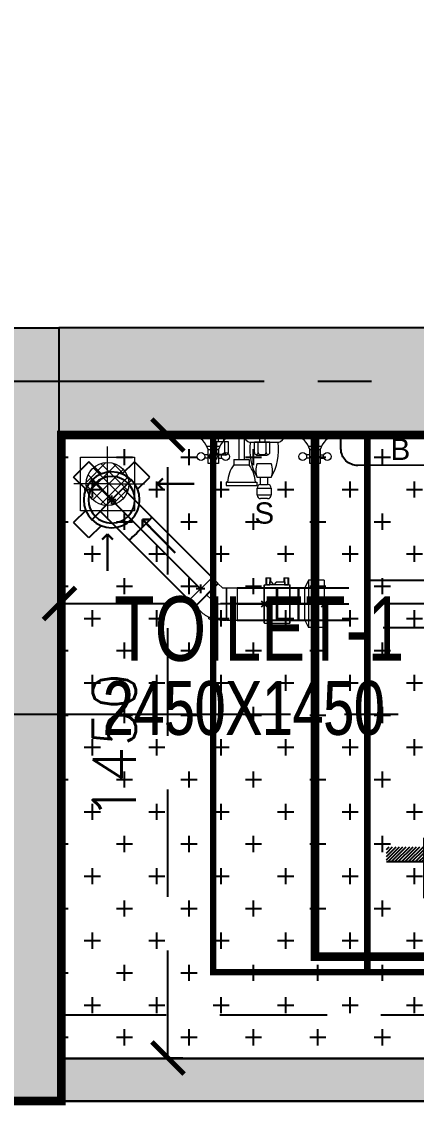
# Model space of a CAD drawing. Header units: millimetres. Extents: x 1135099 to 1230264, y -5736945 to -5695799.
# Drawn here: x 1196554 to 1197473, y -5723475 to -5720962 of the extents above; entities that cross this region are included whole.
import ezdxf
from ezdxf.lldxf.tags import DXFTag

# ---------------------------------------------------------------- set-up
doc = ezdxf.new("R2010")
doc.units = ezdxf.units.MM
doc.header["$LTSCALE"] = 1000
doc.header["$MEASUREMENT"] = 0
for name, pattern in [('2BHK-A - FRONT$1$AUDIT_D_120904163729-0', [0]), ('AUDIT_D_120904163729-0', [0]), ('T8(T9 IS SIMILAR) - DIMENSION & TEXTING$0$CENTERX2', [101.6, 63.5, -12.7, 12.7, -12.7]), ('T8(T9 IS SIMILAR) - DIMENSION & TEXTING$0$HIDDEN', [0.375, 0.25, -0.125]), ('T8(T9 IS SIMILAR) - DIMENSION & TEXTING$1$AUDIT_D_120904163729-0', [0]), ('T8(T9 IS SIMILAR)$0$$0$HIDDEN', [0.375, 0.25, -0.125]), ('T8_REFUGE COLUMNS$0$CENTER2', [1.125, 0.75, -0.125, 0.125, -0.125])]:
    doc.linetypes.add(name, pattern=pattern)
doc.layers.get('0').update_dxf_attribs({"linetype": 'AUDIT_D_120904163729-0'})
for name, color, linetype, lineweight in [('2BHK-A - FRONT$0$a-Text', 4, 'Continuous', 0), ('2BHK-A - FRONT$0$a-TEXT -R SIZE', 4, 'Continuous', 0), ('2BHK-A - FRONT$1$$0$a-TOI-fixtures', 251, 'Continuous', 0), ('2BHK-A - FRONT$1$a-TOI-fixtures', 251, 'Continuous', 0), ('2BHK-A - FRONT$1$A-WALL- 160', 6, 'Continuous', 30), ('T8(T9 IS SIMILAR) - DIMENSION & TEXTING$0$FURNITURE_AR', 34, 'Continuous', 9), ('T8(T9 IS SIMILAR) - DIMENSION & TEXTING$0$U-TI-FIXTURE', 161, 'Continuous', 25), ('T8(T9 IS SIMILAR) - DIMENSION & TEXTING$0$U-TI-WS-HOT', 1, 'T8(T9 IS SIMILAR) - DIMENSION & TEXTING$0$DASHDOT', 30), ('T8(T9 IS SIMILAR) - DIMENSION & TEXTING$1$a-TEXT -R SIZE', 4, 'Continuous', 0), ('T8(T9 IS SIMILAR)$0$D&W', 8, 'Continuous', 25)]:
    doc.layers.add(name, color=color, linetype=linetype, lineweight=lineweight)
for name, color, linetype in [('2BHK-A - FRONT$0$A-TOI SUNK 50MM', 8, 'Continuous'), ('2BHK-A - FRONT$1$A-HATCH -160', 251, '2BHK-A - FRONT$1$AUDIT_D_120904163729-0'), ('2BHK-A - FRONT$1$APT PLANS-typ$0$TILEDROP', 3, 'Continuous'), ('T8(T9 IS SIMILAR) - DIMENSION & TEXTING$0$A-DIMENSIONS', 2, 'T8(T9 IS SIMILAR) - DIMENSION & TEXTING$0$HIDDEN'), ('T8(T9 IS SIMILAR) - DIMENSION & TEXTING$0$A-PLUMBING', 7, 'T8(T9 IS SIMILAR) - DIMENSION & TEXTING$1$AUDIT_D_120904163729-0'), ('T8(T9 IS SIMILAR) - DIMENSION & TEXTING$0$pl-110 dia soil pipe1', 1, 'Continuous'), ('T8(T9 IS SIMILAR) - DIMENSION & TEXTING$0$pl-75 dia waste pipe', 3, 'Continuous'), ('T8(T9 IS SIMILAR) - DIMENSION & TEXTING$0$pl-75 dia waste pipe1', 3, 'Continuous'), ('T8(T9 IS SIMILAR) - DIMENSION & TEXTING$0$PL-FITTINGS', 5, 'Continuous'), ('T8(T9 IS SIMILAR) - DIMENSION & TEXTING$0$U-TI-75MM WASTE WATER PIPE', 3, 'Continuous'), ('T8(T9 IS SIMILAR) - DIMENSION & TEXTING$0$U-TI-TEXT', 7, 'Continuous'), ('T8(T9 IS SIMILAR) - DIMENSION & TEXTING$0$U-TI-WS', 5, 'Continuous'), ('T8(T9 IS SIMILAR)$0$S-BEAM', 20, 'T8(T9 IS SIMILAR)$0$$0$HIDDEN'), ('T8_REFUGE COLUMNS$0$A-CENTERLINE', 193, 'T8_REFUGE COLUMNS$0$CENTER2'), ('T8_REFUGE COLUMNS$1$A-RCC COLS', 3, 'Continuous'), ('T8_TYPICAL COLUMNS$0$A-RCC COLS', 3, 'Continuous')]:
    doc.layers.add(name, color=color, linetype=linetype)
doc.layers.add('A-RERA CARPET AREA', color=30, linetype='Continuous', plot=False)
doc.layers.add('T8(T9 IS SIMILAR) - DIMENSION & TEXTING$0$GEB-BEZUG', color=2, linetype='Continuous', lineweight=25, true_color=0xffff00)
doc.layers.add('T8_REFUGE COLUMNS$1$COL-HATCH', color=7, linetype='Continuous', lineweight=25, true_color=0xa3a3a3)
doc.styles.add('2BHK-A - FRONT$0$ARIAL ARROW', font='swisscl.ttf')
doc.styles.add('2BHK-A - FRONT$1$Romans 1', font='romans.shx', dxfattribs={"height": 100})
doc.styles.add('T8(T9 IS SIMILAR) - DIMENSION & TEXTING$0$arial', font='sanss___.ttf')
doc.styles.add('T8(T9 IS SIMILAR) - DIMENSION & TEXTING$0$Romans 1', font='romans.shx', dxfattribs={"height": 100})
doc.styles.add('T8(T9 IS SIMILAR) - DIMENSION & TEXTING$1$ARIAL ARROW', font='swisscl.ttf')
tags = doc.linetypes.add('T8(T9 IS SIMILAR) - DIMENSION & TEXTING$0$DASHDOT', pattern=[1, 0.5, -0.25, 0, -0.25]).pattern_tags.tags
tags[10:11] = [DXFTag(74, 4), DXFTag(75, 0), DXFTag(340, '0'), DXFTag(46, 1.0), DXFTag(50, 0.0), DXFTag(44, 0.0), DXFTag(45, 0.0)]
tags[8:9] = [DXFTag(74, 4), DXFTag(75, 0), DXFTag(340, '0'), DXFTag(46, 1.0), DXFTag(50, 0.0), DXFTag(44, 0.0), DXFTag(45, 0.0)]
tags[6:7] = [DXFTag(74, 4), DXFTag(75, 0), DXFTag(340, '0'), DXFTag(46, 1.0), DXFTag(50, 0.0), DXFTag(44, 0.0), DXFTag(45, 0.0)]
tags[4:5] = [DXFTag(74, 4), DXFTag(75, 0), DXFTag(340, '0'), DXFTag(46, 1.0), DXFTag(50, 0.0), DXFTag(44, 0.0), DXFTag(45, 0.0)]
doc.dimstyles.new('2BHK-A - FRONT$1$ALPINE S', dxfattribs={"dimscale": 0, "dimtxt": 100, "dimasz": 75, "dimexe": 0, "dimexo": 0, "dimgap": 75, "dimtad": 1, "dimdec": 0, "dimzin": 0, "dimdsep": 46, "dimtxsty": '2BHK-A - FRONT$1$Romans 1', "dimblk": '2BHK-A - FRONT$1$_ArchTick', "dimcen": 0.09, "dimclrd": 256, "dimclre": 256, "dimclrt": 7, "dimadec": 0, "dimazin": 0, "dimtfac": 1, "dimtdec": 0, "dimtofl": 0, "dimtmove": 1, "dimatfit": 0, "dimldrblk": '2BHK-A - FRONT$1$_Open90', "dimfxl": 1, "dimtolj": 1, "dimtzin": 0, "dimarcsym": 0})
doc.dimstyles.new('T8(T9 IS SIMILAR) - DIMENSION & TEXTING$0$ALPINE S', dxfattribs={"dimscale": 0, "dimtxt": 100, "dimasz": 75, "dimexe": 0, "dimexo": 0, "dimgap": 75, "dimtad": 1, "dimdec": 0, "dimzin": 0, "dimdsep": 46, "dimtxsty": 'T8(T9 IS SIMILAR) - DIMENSION & TEXTING$0$Romans 1', "dimblk": 'T8(T9 IS SIMILAR) - DIMENSION & TEXTING$0$_ArchTick', "dimcen": 0.09, "dimclrd": 256, "dimclre": 256, "dimclrt": 7, "dimadec": 0, "dimazin": 0, "dimtfac": 1, "dimtdec": 0, "dimtofl": 0, "dimtmove": 1, "dimatfit": 0, "dimldrblk": 'T8(T9 IS SIMILAR) - DIMENSION & TEXTING$0$_Open90', "dimfxl": 1, "dimtolj": 1, "dimtzin": 0, "dimarcsym": 0})

# ---------------------------------------------------------------- blocks, each defined once
blk = doc.blocks.new('T8(T9 IS SIMILAR) - DIMENSION & TEXTING$0$_ArchTick')
at = {"color": 0, "linetype": 'ByBlock', "const_width": 0.15}
blk.add_lwpolyline([(-0.5, -0.5), (0.5, 0.5)], dxfattribs=at)
blk = doc.blocks.new('*D603')
at = {"layer": 'T8(T9 IS SIMILAR) - DIMENSION & TEXTING$0$A-DIMENSIONS', "linetype": 'T8(T9 IS SIMILAR) - DIMENSION & TEXTING$0$HIDDEN', "lineweight": -2, "transparency": 16777216}
for p, q in [((1196642.3, -5721924.4), (1196642.3, -5722316.2)), ((1199092.3, -5721924.1), (1199092.3, -5722316.2))]:
    blk.add_line(p, q, dxfattribs=at)
at = {"layer": 'T8(T9 IS SIMILAR) - DIMENSION & TEXTING$0$A-DIMENSIONS', "lineweight": -2, "transparency": 16777216}
blk.add_line((1196642.3, -5722316.2), (1199092.3, -5722316.2), dxfattribs=at)
at = {"layer": 'T8(T9 IS SIMILAR) - DIMENSION & TEXTING$0$A-DIMENSIONS', "linetype": 'ByBlock', "lineweight": -2, "transparency": 16777216, "xscale": 75, "yscale": 75, "zscale": 75, "rotation": 180}
blk.add_blockref('T8(T9 IS SIMILAR) - DIMENSION & TEXTING$0$_ArchTick', (1196642.3, -5722316.2), dxfattribs=at)
at = {"layer": 'T8(T9 IS SIMILAR) - DIMENSION & TEXTING$0$A-DIMENSIONS', "linetype": 'ByBlock', "lineweight": -2, "transparency": 16777216, "xscale": 75, "yscale": 75, "zscale": 75}
blk.add_blockref('T8(T9 IS SIMILAR) - DIMENSION & TEXTING$0$_ArchTick', (1199092.3, -5722316.2), dxfattribs=at)
at = {"layer": 'T8(T9 IS SIMILAR) - DIMENSION & TEXTING$0$A-DIMENSIONS', "color": 7, "linetype": 'ByBlock', "transparency": 16777216, "insert": (1197867.3, -5722191.2), "char_height": 100, "attachment_point": 5, "style": 'T8(T9 IS SIMILAR) - DIMENSION & TEXTING$0$Romans 1'}
blk.add_mtext('\\A1;2450', dxfattribs=at)
blk = doc.blocks.new('T8(T9 IS SIMILAR) - DIMENSION & TEXTING$0$_Open90')
at = {"color": 0, "linetype": 'ByBlock', "lineweight": -2}
for p, q in [((-0.5, 0.5), (0, 0)), ((0, 0), (-1, 0)), ((0, 0), (-0.5, -0.5))]:
    blk.add_line(p, q, dxfattribs=at)
blk = doc.blocks.new('*D604')
at = {"layer": 'T8(T9 IS SIMILAR) - DIMENSION & TEXTING$0$A-DIMENSIONS', "linetype": 'T8(T9 IS SIMILAR) - DIMENSION & TEXTING$0$HIDDEN', "lineweight": -2, "transparency": 16777216}
for p, q in [((1196929.3, -5721924.4), (1196894.8, -5721924.4)), ((1196929.3, -5723374), (1196894.8, -5723374))]:
    blk.add_line(p, q, dxfattribs=at)
at = {"layer": 'T8(T9 IS SIMILAR) - DIMENSION & TEXTING$0$A-DIMENSIONS', "lineweight": -2, "transparency": 16777216}
blk.add_line((1196894.8, -5723374), (1196894.8, -5721924.4), dxfattribs=at)
at = {"layer": 'T8(T9 IS SIMILAR) - DIMENSION & TEXTING$0$A-DIMENSIONS', "linetype": 'ByBlock', "lineweight": -2, "transparency": 16777216, "xscale": 75, "yscale": 75, "zscale": 75}
for p, rotation in [((1196894.8, -5721924.4), 90), ((1196894.8, -5723374), 270)]:
    blk.add_blockref('T8(T9 IS SIMILAR) - DIMENSION & TEXTING$0$_ArchTick', p, dxfattribs=dict(at, rotation=rotation))
at = {"layer": 'T8(T9 IS SIMILAR) - DIMENSION & TEXTING$0$A-DIMENSIONS', "color": 7, "linetype": 'ByBlock', "transparency": 16777216, "insert": (1196769.8, -5722649.2), "char_height": 100, "attachment_point": 5, "rotation": 90, "style": 'T8(T9 IS SIMILAR) - DIMENSION & TEXTING$0$Romans 1'}
blk.add_mtext('\\A1;1450', dxfattribs=at)
blk = doc.blocks.new('*D609')
at = {"layer": 'T8(T9 IS SIMILAR) - DIMENSION & TEXTING$0$A-DIMENSIONS', "linetype": 'T8(T9 IS SIMILAR) - DIMENSION & TEXTING$0$HIDDEN', "lineweight": -2, "transparency": 16777216}
for p, q in [((1198342.3, -5723474), (1198342.3, -5723702.6)), ((1195742.3, -5723474.9), (1195742.3, -5723702.6))]:
    blk.add_line(p, q, dxfattribs=at)
at = {"layer": 'T8(T9 IS SIMILAR) - DIMENSION & TEXTING$0$A-DIMENSIONS', "lineweight": -2, "transparency": 16777216}
blk.add_line((1195742.3, -5723702.6), (1198342.3, -5723702.6), dxfattribs=at)
at = {"layer": 'T8(T9 IS SIMILAR) - DIMENSION & TEXTING$0$A-DIMENSIONS', "linetype": 'ByBlock', "lineweight": -2, "transparency": 16777216, "xscale": 75, "yscale": 75, "zscale": 75, "rotation": 180}
blk.add_blockref('T8(T9 IS SIMILAR) - DIMENSION & TEXTING$0$_ArchTick', (1195742.3, -5723702.6), dxfattribs=at)
at = {"layer": 'T8(T9 IS SIMILAR) - DIMENSION & TEXTING$0$A-DIMENSIONS', "linetype": 'ByBlock', "lineweight": -2, "transparency": 16777216, "xscale": 75, "yscale": 75, "zscale": 75}
blk.add_blockref('T8(T9 IS SIMILAR) - DIMENSION & TEXTING$0$_ArchTick', (1198342.3, -5723702.6), dxfattribs=at)
at = {"layer": 'T8(T9 IS SIMILAR) - DIMENSION & TEXTING$0$A-DIMENSIONS', "color": 7, "linetype": 'ByBlock', "transparency": 16777216, "insert": (1197042.3, -5723577.6), "char_height": 100, "attachment_point": 5, "style": 'T8(T9 IS SIMILAR) - DIMENSION & TEXTING$0$Romans 1'}
blk.add_mtext('\\A1;2600', dxfattribs=at)
blk = doc.blocks.new('T8(T9 IS SIMILAR) - DIMENSION & TEXTING$0$Einfügepunkt')
at = {"layer": 'T8(T9 IS SIMILAR) - DIMENSION & TEXTING$0$GEB-BEZUG'}
for p, q in [((-7.1, -7.1), (7.1, 7.1)), ((-7.1, 7.1), (7.1, -7.1))]:
    blk.add_line(p, q, dxfattribs=at)
blk = doc.blocks.new('T8(T9 IS SIMILAR) - DIMENSION & TEXTING$0$388.001.00.1_G')
at = {"layer": 'T8(T9 IS SIMILAR) - DIMENSION & TEXTING$0$U-TI-75MM WASTE WATER PIPE', "ltscale": 5}
for p, q in [((-25.1, 60.1), (-25.1, 100)), ((-25.1, 100), (25.1, 100)), ((25.1, 60.1), (25.1, 100)), ((0, 0), (0, 67.6)), ((-60.1, 25.1), (-100, 25.1)), ((-100, -25.1), (-100, 25.1)), ((0, 0), (-67.6, 0)), ((0, 0), (0, 2.5)), ((0, 0), (0, -67.6)), ((0, 0), (67.6, 0)), ((60.1, 25.1), (100, 25.1)), ((100, -25.1), (100, 25.1)), ((-60.1, -25.1), (-100, -25.1)), ((0, 0), (-2.5, 0)), ((0, 0), (0, -2.5)), ((0, 0), (2.5, 0)), ((60.1, -25.1), (100, -25.1)), ((-37.7, -53.1), (-37.7, -95)), ((37.7, -53.1), (37.7, -95))]:
    blk.add_line(p, q, dxfattribs=at)
for radius in [65.1, 54.2]:
    blk.add_circle((0, 0), radius, dxfattribs=at)
blk.add_ellipse((0, -95), major_axis=(37.7, 0), ratio=0.026177, start_param=3.141593, end_param=6.283185, dxfattribs=at)
blk.add_blockref('T8(T9 IS SIMILAR) - DIMENSION & TEXTING$0$Einfügepunkt', (0, 0), dxfattribs=at)
blk = doc.blocks.new('T8(T9 IS SIMILAR) - DIMENSION & TEXTING$0$367.576.16.1_L')
at = {"lineweight": 13, "ltscale": 25}
for p, q in [((-37.5, 80), (-37.5, 60.75)), ((-37.5, 80), (37.5, 80)), ((37.5, 80), (37.5, 60.75)), ((-36.75, 60), (-37.5, 60.75)), ((37.5, 60.75), (-37.5, 60.75)), ((-36.75, 60), (-37.5, 59.25)), ((-37.5, 59.25), (-37.5, 45)), ((-37.5, 59.25), (37.5, 59.25)), ((36.75, 60), (-36.75, 60)), ((36.75, 60), (37.5, 60.75)), ((36.75, 60), (37.5, 59.25)), ((37.5, 59.25), (37.5, 45)), ((-55, 37), (-37.5, 45)), ((-55, 21.1), (-55, 37)), ((-55, 37), (55, 37)), ((37.5, 45), (-37.5, 45)), ((37.5, 45), (55, 37)), ((55, 21.1), (55, 37)), ((-53.9, 20), (-55, 21.1)), ((55, 21.1), (-55, 21.1)), ((-53.9, 20), (-55, 18.9)), ((-55, 0), (-55, 18.9)), ((-55, 18.9), (55, 18.9)), ((-55, 0), (55, 0)), ((53.9, 20), (-53.9, 20)), ((53.9, 20), (55, 21.1)), ((53.9, 20), (55, 18.9)), ((55, 0), (55, 18.9))]:
    blk.add_line(p, q, dxfattribs=at)
blk.add_blockref('T8(T9 IS SIMILAR) - DIMENSION & TEXTING$0$Einfügepunkt', (0, 0), dxfattribs=at)
blk = doc.blocks.new('T8(T9 IS SIMILAR) - DIMENSION & TEXTING$0$365.045.16.1_A')
at = {"lineweight": 13, "ltscale": 25}
for p, q in [((-61.9, 8.8), (-8.8, 61.9)), ((8.3, 44.7), (-8.8, 61.9)), ((8.3, 44.7), (-44.7, -8.3)), ((-43.7, -9.4), (9.4, 43.7)), ((8.3, 43.7), (-43.7, -8.3)), ((8.3, 43.7), (8.3, 44.7)), ((8.3, 43.7), (9.4, 43.7)), ((15.5, 37.5), (9.4, 43.7)), ((-44.7, -8.3), (-61.9, 8.8)), ((-17.1, 17.1), (-18.9, 18.9)), ((0, 0), (-17.1, 17.1)), ((-9.2, 9.2), (-11, 11)), ((0, -15.5), (0, 0)), ((34.7, 16.5), (30.6, 16)), ((36.3, 12.9), (32.9, 10.3)), ((34.7, 16.5), (36.3, 12.9)), ((-43.7, -8.3), (-44.7, -8.3)), ((-43.7, -8.3), (-43.7, -9.4)), ((-37.5, -15.5), (-43.7, -9.4)), ((-37.5, -29.3), (-37.5, -15.5)), ((0, -29.3), (0, -15.5)), ((37.5, -29.3), (37.5, -15.5)), ((-36.7, -30), (-37.5, -29.3)), ((37.5, -29.3), (-37.5, -29.3)), ((-36.7, -30), (-37.5, -30.7)), ((-37.5, -50), (-37.5, -30.7)), ((-37.5, -30.7), (37.5, -30.7)), ((-37.5, -50), (37.5, -50)), ((-36.7, -30), (36.8, -30)), ((0, -50), (-2.5, -50)), ((0, -31.8), (0, -29.3)), ((0, -50), (0, -47.5)), ((0, -50), (0, -52.5)), ((0, -50), (2.5, -50)), ((36.8, -30), (37.5, -29.3)), ((36.8, -30), (37.5, -30.7)), ((37.5, -50), (37.5, -30.7))]:
    blk.add_line(p, q, dxfattribs=at)
for start, end in [(24.8604, 45), (0, 20.1396)]:
    blk.add_arc((-37.5, -15.5), 75, start, end, dxfattribs=at)
blk.add_open_spline([(32.9, 10.3), (32.9, 10.3), (32.9, 10.3), (32.8, 10.5), (32.8, 10.6), (32.6, 11), (32.4, 11.3), (32.2, 11.9), (32.1, 12.1), (31.9, 12.6), (31.8, 12.8), (31.6, 13.2), (31.6, 13.4), (31.4, 13.8), (31.3, 14), (31.1, 14.6), (31, 14.9), (30.8, 15.4), (30.7, 15.6), (30.6, 15.9), (30.6, 16), (30.6, 16)], degree=3, knots=[-0.9758327, -0.9758327, -0.9758327, -0.9758327, -0.8930469, -0.8930469, -0.7796093, -0.7796093, -0.6561479, -0.6561479, -0.5667077, -0.5667077, -0.5007206, -0.5007206, -0.4380575, -0.4380575, -0.3616519, -0.3616519, -0.247098, -0.247098, -0.1245121, -0.1245121, 0, 0, 0, 0], dxfattribs=at)
blk.add_blockref('T8(T9 IS SIMILAR) - DIMENSION & TEXTING$0$Einfügepunkt', (0, -50), dxfattribs=at)
blk = doc.blocks.new('T8(T9 IS SIMILAR) - DIMENSION & TEXTING$0$365.771.16.1_A')
at = {"lineweight": 13, "ltscale": 25}
for p, q in [((-60.5, 56.2), (-44.5, 56.2)), ((-60.5, 45.8), (-60.5, 56.2)), ((-60.5, 54.7), (-44.5, 54.7)), ((-43.8, 60), (-44.5, 59.3)), ((-44.5, 56.2), (-44.5, 59.3)), ((44.5, 59.3), (-44.5, 59.3)), ((-44.5, 47.3), (-44.5, 54.7)), ((43.8, 60), (-43.8, 60)), ((-37.5, 31.7), (-37.5, 60)), ((0, 60), (0, 62.5)), ((0, 60), (0, 57.5)), ((0, 30.8), (0, 57.5)), ((37.5, 31.7), (37.5, 60)), ((43.8, 60), (44.5, 59.3)), ((44.5, 0.7), (44.5, 59.3)), ((-60.5, 47.3), (-44.5, 47.3)), ((-60.5, 45.8), (-51.5, 45.8)), ((-51.5, 47.4), (-44.3, 47.4)), ((-51.5, 28.4), (-51.5, 47.4)), ((-51.5, 28.3), (-51.5, 28.4)), ((-44.5, 22.4), (-51.5, 28.3)), ((-44.3, 47.4), (-44.3, 22.4)), ((-38.5, 28.3), (-38.5, 31.7)), ((38.5, 31.7), (-38.5, 31.7)), ((38.5, 28.3), (-38.5, 28.3)), ((-37.5, 0), (-37.5, 28.3)), ((0, 28.3), (0, 30.8)), ((0, 28.3), (0, 25.8)), ((0, 2.5), (0, 25.8)), ((37.5, 0), (37.5, 28.3)), ((38.5, 28.3), (38.5, 31.7)), ((-60.5, 14.2), (-51.5, 14.2)), ((-60.5, 3.8), (-60.5, 14.2)), ((-60.5, 12.7), (-44.5, 12.7)), ((-60.5, 5.3), (-44.5, 5.3)), ((-60.5, 3.8), (-44.5, 3.8)), ((-44.5, 22.4), (-51.5, 16.6)), ((-51.5, 16.5), (-51.5, 16.6)), ((-51.5, 12.6), (-51.5, 16.5)), ((-44.3, 12.6), (-51.5, 12.6)), ((-44.5, 22.4), (-44.3, 22.4)), ((-44.5, 5.3), (-44.5, 12.7)), ((-44.5, 0.7), (-44.5, 3.8)), ((-43.8, 0), (-44.5, 0.7)), ((44.5, 0.7), (-44.5, 0.7)), ((-44.3, 22.4), (-44.3, 12.6)), ((43.8, 0), (-43.8, 0)), ((0, 0), (0, 2.5)), ((0, 0), (0, -2.5)), ((43.8, 0), (44.5, 0.7))]:
    blk.add_line(p, q, dxfattribs=at)
at = {"lineweight": 13, "ltscale": 25, "flags": 128}
for points in [[(-44.5, 56.2), (-44.5, 56.2), (-44.5, 56.1), (-44.5, 56), (-44.5, 55.8), (-44.4, 55.6), (-44.4, 55.3), (-44.4, 55), (-44.3, 54.7), (-44.3, 54.3), (-44.3, 53.9), (-44.3, 53.5), (-44.2, 53), (-44.2, 52.6), (-44.2, 52.1), (-44.2, 51.6), (-44.2, 51.1), (-44.2, 50.6), (-44.2, 50.1), (-44.2, 49.6), (-44.2, 49.1), (-44.3, 48.6), (-44.3, 48.2), (-44.3, 47.8), (-44.3, 47.4)], [(-44.5, 47.3), (-44.5, 47.3), (-44.5, 47.4), (-44.5, 47.6), (-44.5, 47.8), (-44.4, 48.1), (-44.4, 48.4), (-44.4, 48.7), (-44.4, 49.1), (-44.4, 49.6), (-44.4, 50.1), (-44.3, 50.5), (-44.3, 51), (-44.3, 51.5), (-44.4, 51.9), (-44.4, 52.4), (-44.4, 52.9), (-44.4, 53.3), (-44.4, 53.6), (-44.4, 53.9), (-44.5, 54.2), (-44.5, 54.4), (-44.5, 54.6), (-44.5, 54.7), (-44.5, 54.7)], [(-51.5, 28.4), (-51.2, 28.2), (-50.9, 27.9), (-50.5, 27.6), (-50.2, 27.4), (-49.9, 27.1), (-49.6, 26.9), (-49.3, 26.6), (-49, 26.3), (-48.7, 26.1), (-48.4, 25.8), (-48.1, 25.6), (-47.8, 25.3), (-47.5, 25.1), (-47.2, 24.8), (-46.9, 24.6), (-46.6, 24.3), (-46.3, 24.1), (-46, 23.9), (-45.7, 23.6), (-45.5, 23.4), (-45.2, 23.1), (-44.9, 22.9), (-44.6, 22.7), (-44.3, 22.4)], [(-44.3, 22.4), (-44.6, 22.2), (-44.9, 22), (-45.2, 21.7), (-45.5, 21.5), (-45.7, 21.3), (-46, 21), (-46.3, 20.8), (-46.6, 20.5), (-46.9, 20.3), (-47.2, 20.1), (-47.5, 19.8), (-47.8, 19.6), (-48.1, 19.3), (-48.4, 19.1), (-48.7, 18.8), (-49, 18.6), (-49.3, 18.3), (-49.6, 18), (-49.9, 17.8), (-50.2, 17.5), (-50.5, 17.3), (-50.9, 17), (-51.2, 16.7), (-51.5, 16.5)], [(-44.5, 5.3), (-44.5, 5.3), (-44.5, 5.4), (-44.5, 5.6), (-44.5, 5.8), (-44.4, 6.1), (-44.4, 6.4), (-44.4, 6.7), (-44.4, 7.1), (-44.4, 7.6), (-44.4, 8.1), (-44.3, 8.5), (-44.3, 9), (-44.3, 9.5), (-44.4, 9.9), (-44.4, 10.4), (-44.4, 10.9), (-44.4, 11.3), (-44.4, 11.6), (-44.4, 11.9), (-44.5, 12.2), (-44.5, 12.4), (-44.5, 12.6), (-44.5, 12.7), (-44.5, 12.7)], [(-44.3, 12.6), (-44.3, 12.2), (-44.3, 11.8), (-44.3, 11.4), (-44.2, 10.9), (-44.2, 10.4), (-44.2, 9.9), (-44.2, 9.4), (-44.2, 8.9), (-44.2, 8.4), (-44.2, 7.9), (-44.2, 7.4), (-44.2, 7), (-44.3, 6.5), (-44.3, 6.1), (-44.3, 5.7), (-44.3, 5.3), (-44.4, 5), (-44.4, 4.7), (-44.4, 4.4), (-44.5, 4.2), (-44.5, 4), (-44.5, 3.9), (-44.5, 3.8), (-44.5, 3.8)]]:
    blk.add_lwpolyline(points, dxfattribs=at)
at = {"lineweight": 13, "ltscale": 25}
blk.add_blockref('T8(T9 IS SIMILAR) - DIMENSION & TEXTING$0$Einfügepunkt', (0, 0), dxfattribs=at)
blk = doc.blocks.new('T8(T9 IS SIMILAR) - DIMENSION & TEXTING$0$FAUCET')
at = {"layer": 'T8(T9 IS SIMILAR) - DIMENSION & TEXTING$0$FURNITURE_AR', "color": 7}
for p, q in [((-0.02, 0.17), (0.02, 0.17)), ((-0.02, 0.15), (-0.02, 0.17)), ((-0.01, 0.18), (0.01, 0.18)), ((0.02, 0.17), (0.02, 0.15)), ((0.02, 0.15), (-0.02, 0.15)), ((0.01, 0.14), (-0.01, 0.14)), ((-0.01, 0.12), (-0.01, 0.14)), ((0.01, 0.14), (0.01, 0.12)), ((-0.02, 0.12), (0.02, 0.12)), ((-0.16, 0.065), (-0.17, 0.065)), ((-0.16, 0.08), (-0.13, 0.08)), ((-0.16, 0.04), (-0.16, 0.08)), ((-0.13, 0.08), (-0.13, 0.04)), ((-0.13, 0.065), (-0.12, 0.065)), ((0.02, 0.08), (-0.02, 0.08)), ((0.13, 0.065), (0.12, 0.065)), ((0.13, 0.08), (0.16, 0.08)), ((0.13, 0.04), (0.13, 0.08)), ((0.16, 0.08), (0.16, 0.04)), ((0.16, 0.065), (0.17, 0.065)), ((-0.16, 0.055), (-0.17, 0.055)), ((-0.13, 0.04), (-0.16, 0.04)), ((-0.13, 0.055), (-0.12, 0.055)), ((0.13, 0.055), (0.12, 0.055)), ((0.16, 0.04), (0.13, 0.04)), ((0.16, 0.055), (0.17, 0.055)), ((-0.2, 0), (-0.09, 0)), ((-0.1803, 0.01), (-0.1096, 0.01)), ((-0.1258, 0.03), (-0.1639, 0.03)), ((-0.06, 0), (0.06, 0)), ((-0.04, 0.02), (0.04, 0.02)), ((0.09, 0), (0.2, 0)), ((0.1097, 0.01), (0.1804, 0.01)), ((0.1642, 0.03), (0.1261, 0.03))]:
    blk.add_line(p, q, dxfattribs=at)
for centre in [(-0.18, 0.06), (-0.145, 0.06), (-0.11, 0.06), (0.11, 0.06), (0.145, 0.06), (0.18, 0.06)]:
    blk.add_circle(centre, 0.0112, dxfattribs=at)
for centre, radius, start, end in [((-0.0103, 0.1703), 0.0097, 88.2224, 181.7776), ((0.0103, 0.1703), 0.0097, 358.2224, 91.7776), ((-0.0103, 0.1497), 0.0097, 178.2224, 271.7776), ((0.0103, 0.1497), 0.0097, 268.2224, 1.7776), ((0.12, 0.04), 0.1612, 150.2551, 187.125), ((0.0257, 0.1), 0.0498, 156.3417, 203.6583), ((-0.0257, 0.1), 0.0498, 336.3417, 23.6584), ((-0.12, 0.04), 0.1612, 352.875, 29.7449), ((-0.215, 0.055), 0.057, 285.2551, 344.7449), ((-0.075, 0.055), 0.057, 195.2551, 254.7449), ((0.075, 0.055), 0.057, 285.2551, 344.7449), ((0.215, 0.055), 0.057, 195.2551, 254.7449), ((-0.0318, -0.0082), 0.0293, 106.1502, 163.8498), ((0.0318, -0.0082), 0.0293, 16.1502, 73.8498)]:
    blk.add_arc(centre, radius, start, end, dxfattribs=at)
blk = doc.blocks.new('T8(T9 IS SIMILAR) - DIMENSION & TEXTING$0$A$C77D62699')
at = {"layer": 'T8(T9 IS SIMILAR) - DIMENSION & TEXTING$0$pl-110 dia soil pipe1'}
for p, q in [((-10095.9, -8388.1, 1.4), (-8046.3, -8388, 0.2)), ((-10056.5, -8498.3, 0.8), (-8021.1, -8498, 0.2))]:
    blk.add_line(p, q, dxfattribs=at)
at = {"layer": 'T8(T9 IS SIMILAR) - DIMENSION & TEXTING$0$pl-75 dia waste pipe1'}
for p, q in [((-10662, -8174.4, 0.9), (-10454.9, -8381.5, 0.9)), ((-10715, -8227.4, 0.9), (-10507.9, -8434.5, 0.9)), ((-10396.1, -8405.8, 0.9), (-10136.5, -8405.8, 0.8)), ((-10396.1, -8480.8, 0.9), (-10136.5, -8480.8, 0.8))]:
    blk.add_line(p, q, dxfattribs=at)
at = {"layer": 'T8(T9 IS SIMILAR) - DIMENSION & TEXTING$0$pl-75 dia waste pipe1', "color": 12, "linetype": 'T8(T9 IS SIMILAR) - DIMENSION & TEXTING$0$CENTERX2'}
for p, q in [((-10688.5, -8200.9, 0.9), (-10481.4, -8408, 0.9)), ((-10396.1, -8443.3, 0.9), (-10136.5, -8443.3, 0.8))]:
    blk.add_line(p, q, dxfattribs=at)
at = {"layer": 'T8(T9 IS SIMILAR) - DIMENSION & TEXTING$0$U-TI-FIXTURE', "color": 7, "elevation": 0.7}
blk.add_lwpolyline([(-9943.6, -8120.2), (-10115.7, -8121.2, -0.414214), (-10154.8, -8082.5), (-10155, -8051.2), (-9905.1, -8051.2), (-9905, -8081.1, -0.414214)], format="xyb", close=True, dxfattribs=at)
at = {"layer": 'T8(T9 IS SIMILAR) - DIMENSION & TEXTING$0$U-TI-WS', "lineweight": 40, "ltscale": 0.01, "const_width": 20.5, "elevation": 0.7}
blk.add_lwpolyline([(-8125.3, -8022.5), (-7984.5, -8022.5), (-7984.5, -9264), (-10215.3, -9264), (-10215.3, -8051.1)], dxfattribs=at)
at = {"layer": 'T8(T9 IS SIMILAR) - DIMENSION & TEXTING$0$U-TI-WS-HOT', "ltscale": 0.1, "const_width": 15, "elevation": 0.7}
blk.add_lwpolyline([(-7776.6, -8026.6), (-7776.6, -9300.3), (-10452, -9300.3), (-10452, -8051.1)], dxfattribs=at)
at = {"layer": 'T8(T9 IS SIMILAR) - DIMENSION & TEXTING$0$U-TI-WS-HOT', "ltscale": 0.1, "const_width": 15}
blk.add_lwpolyline([(-10093.3, -8051.5), (-10093.3, -9300.3)], dxfattribs=at)
at = {"layer": 'T8(T9 IS SIMILAR) - DIMENSION & TEXTING$0$FURNITURE_AR', "xscale": 816.4485071879512, "yscale": 816.4485071879512, "zscale": 816.4485071879512, "rotation": 180}
blk.add_blockref('T8(T9 IS SIMILAR) - DIMENSION & TEXTING$0$FAUCET', (-10333.6, -8051.2, 0.8), dxfattribs=at)
at = {"layer": 'T8(T9 IS SIMILAR) - DIMENSION & TEXTING$0$pl-75 dia waste pipe', "ltscale": 0.1, "xscale": 1.000020158935082, "yscale": 1.000020158935082, "zscale": 1.000020158935082, "rotation": 225.0000000000001}
blk.add_blockref('T8(T9 IS SIMILAR) - DIMENSION & TEXTING$0$365.045.16.1_A', (-10446.1, -8443.3, 0.9), dxfattribs=at)
at = {"layer": 'T8(T9 IS SIMILAR) - DIMENSION & TEXTING$0$pl-75 dia waste pipe', "yscale": 1.000020158935082, "zscale": 1.000020158935082}
for name, p, xscale, rotation in [('T8(T9 IS SIMILAR) - DIMENSION & TEXTING$0$365.771.16.1_A', (-10333.2, -8443.3, 11.3), 1.000020158935082, 270), ('T8(T9 IS SIMILAR) - DIMENSION & TEXTING$0$367.576.16.1_L', (-10193.5, -8443.3, 0.8), -1.000020158935082, 90)]:
    blk.add_blockref(name, p, dxfattribs=dict(at, xscale=xscale, rotation=rotation))
at = {"layer": 'T8(T9 IS SIMILAR) - DIMENSION & TEXTING$0$PL-FITTINGS', "xscale": -1.000020158935082, "yscale": 1.000020158935082, "zscale": 1.000020158935082, "rotation": 45}
blk.add_blockref('T8(T9 IS SIMILAR) - DIMENSION & TEXTING$0$388.001.00.1_G', (-10688.5, -8200.9, 0.9), dxfattribs=at)
at = {"layer": 'T8(T9 IS SIMILAR) - DIMENSION & TEXTING$0$U-TI-TEXT', "style": 'T8(T9 IS SIMILAR) - DIMENSION & TEXTING$0$arial'}
for s, p in [('B', (-10039.5, -8108.2, 0.8)), ('S', (-10356.4, -8256.4, 0.9))]:
    blk.add_text(s, height=49.5, rotation=359.9999, dxfattribs=at).set_placement(p)
blk = doc.blocks.new('T8_REFUGE COLUMNS')
at = {"layer": 'T8_REFUGE COLUMNS$1$COL-HATCH', "linetype": 'ByBlock'}
h = blk.add_hatch(color=256, dxfattribs=at)
h.dxf.hatch_style = 1
h.paths.add_polyline_path([(1196642.1, -5723474.9), (1196392.1, -5723474.9), (1196392.1, -5721674.9), (1196642.1, -5721674.9)])
h = blk.add_hatch(color=256, dxfattribs=at)
h.dxf.hatch_style = 1
h.paths.add_polyline_path([(1196642.1, -5721924.9), (1199252.1, -5721924.9), (1199252.1, -5721674.9), (1196642.1, -5721674.9)])
at = {"layer": 'T8_REFUGE COLUMNS$0$A-CENTERLINE'}
for p, q in [((1217370.3, -5721799.9), (1182156.9, -5721799.9)), ((1217431.8, -5722574.9), (1182156.9, -5722574.9))]:
    blk.add_line(p, q, dxfattribs=at)
at = {"layer": 'T8_REFUGE COLUMNS$1$A-RCC COLS', "linetype": 'ByBlock'}
for points in [[(1196642.1, -5723474.9), (1196392.1, -5723474.9), (1196392.1, -5721674.9), (1196642.1, -5721674.9)], [(1196642.1, -5721924.9), (1199252.1, -5721924.9), (1199252.1, -5721674.9), (1196642.1, -5721674.9)]]:
    blk.add_lwpolyline(points, close=True, dxfattribs=at)
blk = doc.blocks.new('T8_TYPICAL COLUMNS')
at = {"layer": 'T8_TYPICAL COLUMNS$0$A-RCC COLS', "linetype": 'ByBlock'}
blk.add_blockref('T8_REFUGE COLUMNS', (0, 0), dxfattribs=at)
blk = doc.blocks.new('2BHK-A - FRONT$0$SH-flat-2')
at = {"layer": '2BHK-A - FRONT$1$a-TOI-fixtures'}
for p, q in [((0.1, 54), (14.6, 54)), ((14.6, 30), (14.7, 66)), ((39.8, 57.2), (14.6, 57.2)), ((39.9, 65.9), (14.7, 66)), ((44.6, 43), (44.6, 52.2)), ((45.9, 36.2), (45.9, 59)), ((0.1, 42), (14.6, 42)), ((39.7, 38.7), (14.5, 38.7)), ((39.8, 29.9), (14.6, 30)), ((43.4, 31.6), (44.7, 33.1)), ((108.4, -32.8), (108.5, 32.4)), ((108.5, 35.8), (116.3, 35.8)), ((108.5, 32.4), (108.5, 35.8)), ((116.2, -36.2), (116.3, 35.8)), ((0, -6), (0, 6)), ((0, 6), (56.3, 5.9)), ((56.2, -18.1), (56.3, 17.9)), ((56.3, 17.9), (68.3, 17.9)), ((68.2, -18.1), (68.3, 17.9)), ((0, -6), (56.3, -6.1)), ((56.2, -18.1), (68.2, -18.1)), ((-0.1, -42), (14.4, -42)), ((14.5, -30), (14.4, -66)), ((39.6, -38.8), (14.4, -38.8)), ((39.7, -30.1), (14.5, -30)), ((43.3, -31.7), (44.6, -33.3)), ((44.4, -43.2), (44.4, -52.4)), ((45.7, -36.4), (45.7, -59.2)), ((108.4, -32.8), (108.4, -36.2)), ((108.4, -36.2), (116.2, -36.2)), ((-0.1, -54), (14.4, -54)), ((39.5, -57.3), (14.3, -57.3)), ((39.6, -66.1), (14.4, -66))]:
    blk.add_line(p, q, dxfattribs=at)
for centre, radius, start, end in [((39.8, 62), 4.8, 269.8776, 359.8776), ((39.8, 52.2), 4.8, 359.8776, 89.8776), ((39.9, 61.1), 4.8, 359.8776, 89.8776), ((41.1, 59), 4.8, 359.8776, 46.4449), ((39.8, 43.5), 4.8, 269.8776, 359.8776), ((39.7, 33.9), 4.8, 359.8776, 89.8776), ((39.8, 34.7), 4.8, 269.8776, 359.8776), ((41.1, 36.2), 4.8, 319.2258, 359.8776), ((114.8, -47.9), 80.5, 94.4595, 125.2375), ((115, 47.4), 80.5, 234.5177, 265.2957), ((39.6, -34), 4.8, 269.8776, 359.8776), ((39.6, -43.6), 4.8, 359.8776, 89.8776), ((39.7, -34.9), 4.8, 359.8776, 89.8776), ((40.9, -36.4), 4.8, 359.8776, 40.5294), ((39.5, -52.4), 4.8, 269.8776, 359.8776), ((39.5, -62.1), 4.8, 359.8776, 89.8776), ((39.6, -61.3), 4.8, 269.8776, 359.8776), ((40.9, -59.2), 4.8, 313.3103, 359.8776)]:
    blk.add_arc(centre, radius, start, end, dxfattribs=at)
blk = doc.blocks.new('2BHK-A - FRONT$1$TILE DROP -x')
at = {"layer": '2BHK-A - FRONT$1$APT PLANS-typ$0$TILEDROP'}
h = blk.add_hatch(dxfattribs=at)
h.set_pattern_fill('ACET-2D-ANSI31', color=8, scale=90, angle=90, style=0)
h.set_pattern_definition([(135, (-851695.914, 5365039.183), (-7.954951288, -7.954951288), [])])
h.paths.add_polyline_path([(-58323.9, -19205.9), (-58323.9, -19023.7), (-58261.5, -19023.7), (-58261.5, -19205.9)])
edge = h.paths.add_edge_path()
edge.add_line((-58323.9, -19381.2), (-58393.7, -19381.2))
edge.add_line((-58323.9, -19205.9), (-58323.9, -19381.2))
edge.add_line((-58393.1, -19205.9), (-58323.9, -19205.9))
edge.add_line((-58393.1, -19381.2), (-58393.1, -19205.9))
at = {"layer": '2BHK-A - FRONT$1$APT PLANS-typ$0$TILEDROP', "color": 1}
blk.add_line((-58153.9, -19205.9), (-58434, -19205.9), dxfattribs=at)
at = {"layer": '2BHK-A - FRONT$1$APT PLANS-typ$0$TILEDROP', "color": 20, "const_width": 10}
for points in [[(-58261.5, -19205.9), (-58261.5, -19023.7)], [(-58323.9, -19381.2), (-58323.9, -19205.9)], [(-58323.9, -19205.9), (-58261.5, -19205.9)]]:
    blk.add_lwpolyline(points, dxfattribs=at)
blk = doc.blocks.new('2BHK-A - FRONT$1$_ArchTick')
at = {"color": 0, "linetype": 'ByBlock', "const_width": 0.15}
blk.add_lwpolyline([(-0.5, -0.5), (0.5, 0.5)], dxfattribs=at)
blk = doc.blocks.new('2BHK-A - FRONT$1$_Open90')
at = {"color": 0, "linetype": 'ByBlock', "lineweight": -2}
for p, q in [((0, 0), (-1, 0)), ((-0.5, 0.5), (0, 0)), ((0, 0), (-0.5, -0.5))]:
    blk.add_line(p, q, dxfattribs=at)
blk = doc.blocks.new('T8(T9 IS SIMILAR) - DIMENSION & TEXTING')
at = {"layer": 'T8(T9 IS SIMILAR) - DIMENSION & TEXTING$0$A-PLUMBING', "linetype": 'ByBlock'}
blk.add_blockref('T8(T9 IS SIMILAR) - DIMENSION & TEXTING$0$A$C77D62699', (1207452.3, -5713874), dxfattribs=at)
at = {"layer": 'T8(T9 IS SIMILAR) - DIMENSION & TEXTING$1$a-TEXT -R SIZE', "color": 2, "style": 'T8(T9 IS SIMILAR) - DIMENSION & TEXTING$1$ARIAL ARROW'}
blk.add_text('2450X1450', height=125, dxfattribs=at).set_placement((1196744.3, -5722621.6))
at = {"layer": 'T8(T9 IS SIMILAR) - DIMENSION & TEXTING$0$A-DIMENSIONS', "linetype": 'ByBlock'}
dim = blk.add_linear_dim(base=(1196894.8, -5721924.4), p1=(1196929.3, -5723374), p2=(1196929.3, -5721924.4), angle=90, dimstyle='T8(T9 IS SIMILAR) - DIMENSION & TEXTING$0$ALPINE S', override={"dimscale": 1, "dimfxl": 5, "dimarcsym": 1}, dxfattribs=at)
dim.commit()
dim.dimension.update_dxf_attribs({"geometry": '*D604', "text_midpoint": (1196769.8, -5722649.2)})
for base, p1, p2, picture, middle in [((1199092.3, -5722316.2), (1196642.3, -5721924.4, -0.7), (1199092.3, -5721924.1), '*D603', (1197867.3, -5722191.2)), ((1198342.3, -5723702.6), (1195742.3, -5723474.9), (1198342.3, -5723474), '*D609', (1197042.3, -5723577.6))]:
    dim = blk.add_linear_dim(base=base, p1=p1, p2=p2, dimstyle='T8(T9 IS SIMILAR) - DIMENSION & TEXTING$0$ALPINE S', override={"dimscale": 1, "dimfxl": 5, "dimarcsym": 1}, dxfattribs=at)
    dim.commit()
    dim.dimension.update_dxf_attribs({"geometry": picture, "text_midpoint": middle})
blk = doc.blocks.new('2BHK-A - FRONT$1$A$C1DA736AB')
at = {"layer": '2BHK-A - FRONT$1$a-TOI-fixtures', "linetype": 'ByBlock'}
for points in [[(117, 0.4, 0), (202.3, 0.4, 0)], [(81.7, -82.8, 0), (158.2, -159.9, 0)], [(0.4, -117, 0), (0.4, -202.3, 0)]]:
    blk.add_leader(points, dimstyle='2BHK-A - FRONT$1$ALPINE S', override={"dimscale": 1, "dimasz": 25, "dimtad": 0, "dimfxl": 5, "dimtfill": 1, "dimarcsym": 1}, dxfattribs=at)
blk = doc.blocks.new('2BHK-A - FRONT$1$$0$Type-A-First Floor Plan-bottom-up$0$FLOOR TRAP-flat-6')
at = {"layer": '2BHK-A - FRONT$1$$0$a-TOI-fixtures'}
h = blk.add_hatch(dxfattribs=at)
h.set_pattern_fill('ACET-2D-_USER', color=256, scale=20, angle=45, style=0, double=1, pattern_type=0)
h.set_pattern_definition([(45, (-789896.981, 5385770.066), (-14.142135624, 14.142135624), []), (135, (-789896.981, 5385770.066), (-14.142135624, -14.142135624), [])])
edge = h.paths.add_edge_path()
edge.add_arc((150, 150), 50, 0, 360)
for q in [(150, 228.6), (67.6, 150), (237.4, 150), (150, 63.6)]:
    blk.add_line((150, 150), q, dxfattribs=at)
blk.add_lwpolyline([(87.5, 212.5), (212.5, 212.5), (212.5, 87.5), (87.5, 87.5)], close=True, dxfattribs=at)
blk.add_circle((150, 150), 50, dxfattribs=at)
at = {"layer": '2BHK-A - FRONT$1$A-WALL- 160', "linetype": 'ByBlock', "rotation": 270}
blk.add_blockref('2BHK-A - FRONT$1$A$C1DA736AB', (150, 150.4), dxfattribs=at)
blk = doc.blocks.new('2BHK-A - FRONT')
at = {"layer": '2BHK-A - FRONT$0$A-TOI SUNK 50MM'}
h = blk.add_hatch(dxfattribs=at)
h.set_pattern_fill('CROSS', color=256, scale=300, style=0)
h.set_pattern_definition([(0, (0, -0.9), (75, 75), [37.5, -112.5]), (90, (18.75, -19.65), (-75, 75), [37.5, -112.5])])
h.paths.add_polyline_path([(1142149.5, -5723374.6), (1144599.5, -5723374.6), (1144599.5, -5721924.9), (1142149.5, -5721924.9)])
h.paths.add_polyline_path([(1148199.2, -5723374.6), (1145949.5, -5723374.6), (1145949.5, -5721924.9), (1148199.2, -5721924.9)])
at = {"layer": '2BHK-A - FRONT$1$A-HATCH -160', "linetype": 'ByBlock'}
h = blk.add_hatch(dxfattribs=at)
h.set_pattern_fill('ZIGZAG', color=256, scale=250)
h.set_pattern_definition([(0, (0, 0), (31.25, 31.25), [31.25, -31.25]), (90, (31.25, 0), (-31.25, 31.25), [31.25, -31.25])])
h.paths.add_polyline_path([(1142149.5, -5723474.6), (1143849.6, -5723474.6), (1143849.6, -5723374.6), (1142149.5, -5723374.6)])
h.paths.add_polyline_path([(1144889.5, -5724474.6), (1144889.5, -5724574.6), (1147099.5, -5724574.6), (1147099.5, -5724474.6), (1145949.5, -5724474.2), (1145949.5, -5724374.2), (1145849.5, -5724374.2), (1145849.5, -5724474.6)])
h.paths.add_polyline_path([(1145949.5, -5723374.2), (1146849.2, -5723374.2), (1146849.2, -5723474.2), (1145949.5, -5723474.2)])
h.paths.add_polyline_path([(1147599.2, -5723474.2), (1148199.2, -5723474.2), (1148199.2, -5723374.2), (1147599.2, -5723374.2)])
h.paths.add_polyline_path([(1150399.5, -5721024.5), (1150499.5, -5721024.5), (1150499.5, -5721774.2), (1150399.5, -5721774.2)])
h.paths.add_polyline_path([(1150399.5, -5720124.5), (1150499.5, -5720124.5), (1150499.5, -5719224.6), (1150399.5, -5719224.6)])
h.paths.add_polyline_path([(1145549.4, -5721674.6), (1145649.4, -5721674.6), (1145649.4, -5721174.6), (1145649.4, -5721174.6), (1145649.4, -5721073.7), (1145549.4, -5721073.9)])
h.paths.add_polyline_path([(1148199.5, -5728684.2), (1148934.5, -5728684.2), (1148934.5, -5728584.2), (1148199.5, -5728584.2)])
h.paths.add_polyline_path([(1148449.5, -5721774.6), (1148849.5, -5721774.6), (1148849.5, -5721674.6), (1148449.5, -5721674.6)])
h.paths.add_polyline_path([(1150149.5, -5721674.6), (1150399.5, -5721674.6), (1150399.5, -5721774.6), (1150149.5, -5721774.6)])
at = {"layer": '2BHK-A - FRONT$0$A-TOI SUNK 50MM'}
blk.add_lwpolyline([(1142149.5, -5723374.6), (1144599.5, -5723374.6), (1144599.5, -5721924.9), (1142149.5, -5721924.9)], close=True, dxfattribs=at)
at = {"layer": '2BHK-A - FRONT$1$A-WALL- 160', "linetype": 'ByBlock'}
for p, q in [((1142149.5, -5723374.6), (1143849.5, -5723374.6)), ((1142149.5, -5723474.6), (1143849.5, -5723474.6))]:
    blk.add_line(p, q, dxfattribs=at)
at = {"layer": '2BHK-A - FRONT$0$A-TOI SUNK 50MM', "xscale": 0.4999999999999999, "yscale": 0.4999999999999999, "zscale": 0.4999999999999999, "rotation": 269.9996795902024}
blk.add_blockref('2BHK-A - FRONT$1$TILE DROP -x', (1152602.3, -5752078.8), dxfattribs=at)
at = {"layer": '2BHK-A - FRONT$1$$0$a-TOI-fixtures', "extrusion": (0, 0, -1), "xscale": -0.9999999999999998, "zscale": -0.9999999999999998, "rotation": 270}
blk.add_blockref('2BHK-A - FRONT$1$$0$Type-A-First Floor Plan-bottom-up$0$FLOOR TRAP-flat-6', (-1142412.7, -5722187.9), dxfattribs=at)
at = {"layer": '2BHK-A - FRONT$1$a-TOI-fixtures', "rotation": 270.1224073992649}
blk.add_blockref('2BHK-A - FRONT$0$SH-flat-2', (1142574.6, -5721924.9), dxfattribs=at)
at = {"layer": '2BHK-A - FRONT$0$a-Text', "style": '2BHK-A - FRONT$0$ARIAL ARROW'}
blk.add_text('TOILET-1', height=150, dxfattribs=at).set_placement((1142278.6, -5722449.4))
at = {"layer": '2BHK-A - FRONT$0$a-TEXT -R SIZE', "color": 2, "style": '2BHK-A - FRONT$0$ARIAL ARROW'}
blk.add_text('2450X1450', height=125, dxfattribs=at).set_placement((1142251.5, -5722621.8))
blk = doc.blocks.new('T8(T9 IS SIMILAR)')
at = {"layer": 'T8(T9 IS SIMILAR)$0$S-BEAM'}
for p, q in [((1196642, -5723273.5, 0.1), (1202691.6, -5723273.5, 0.1)), ((1196642, -5723473.5, 0.1), (1202691.4, -5723473.5, 0.1))]:
    blk.add_line(p, q, dxfattribs=at)
at = {"layer": 'T8(T9 IS SIMILAR)$0$D&W', "linetype": 'ByBlock'}
for name, p in [('T8_TYPICAL COLUMNS', (0, 0)), ('2BHK-A - FRONT', (54492.8, -0.4))]:
    blk.add_blockref(name, p, dxfattribs=at)

msp = doc.modelspace()

# ---------------------------------------------------------------- linework, layer by layer
at = {"layer": 'A-RERA CARPET AREA', "const_width": 20, "elevation": 0.4}
msp.add_lwpolyline([(1204692.2, -5723374), (1204692.2, -5724474.4), (1202496.6, -5724473.7), (1202497.2, -5728522.5), (1199297.1, -5728523.1), (1199297.1, -5727424.2), (1195746.5, -5727424.2), (1195746.5, -5723474.1), (1196646.6, -5723474.3), (1196646.6, -5721923.9), (1199097.1, -5721923.9), (1199097, -5723474), (1200446.7, -5723474), (1200446.7, -5721923.8), (1200916.9, -5721923.8), (1200916.9, -5721674.5), (1201731.6, -5721674.5), (1201732, -5719224.1), (1204532.2, -5719224.5), (1204532.2, -5723374)], close=True, dxfattribs=at)

# ---------------------------------------------------------------- next in the draw order: block references
at = {"linetype": 'ByBlock'}
msp.add_blockref('T8(T9 IS SIMILAR)', (-1.4, 0.2, -0.6), dxfattribs=at)

# ---------------------------------------------------------------- next in the draw order: block references
msp.add_blockref('T8(T9 IS SIMILAR) - DIMENSION & TEXTING', (0, 0), dxfattribs=at)

doc.saveas('drawing.dxf')
